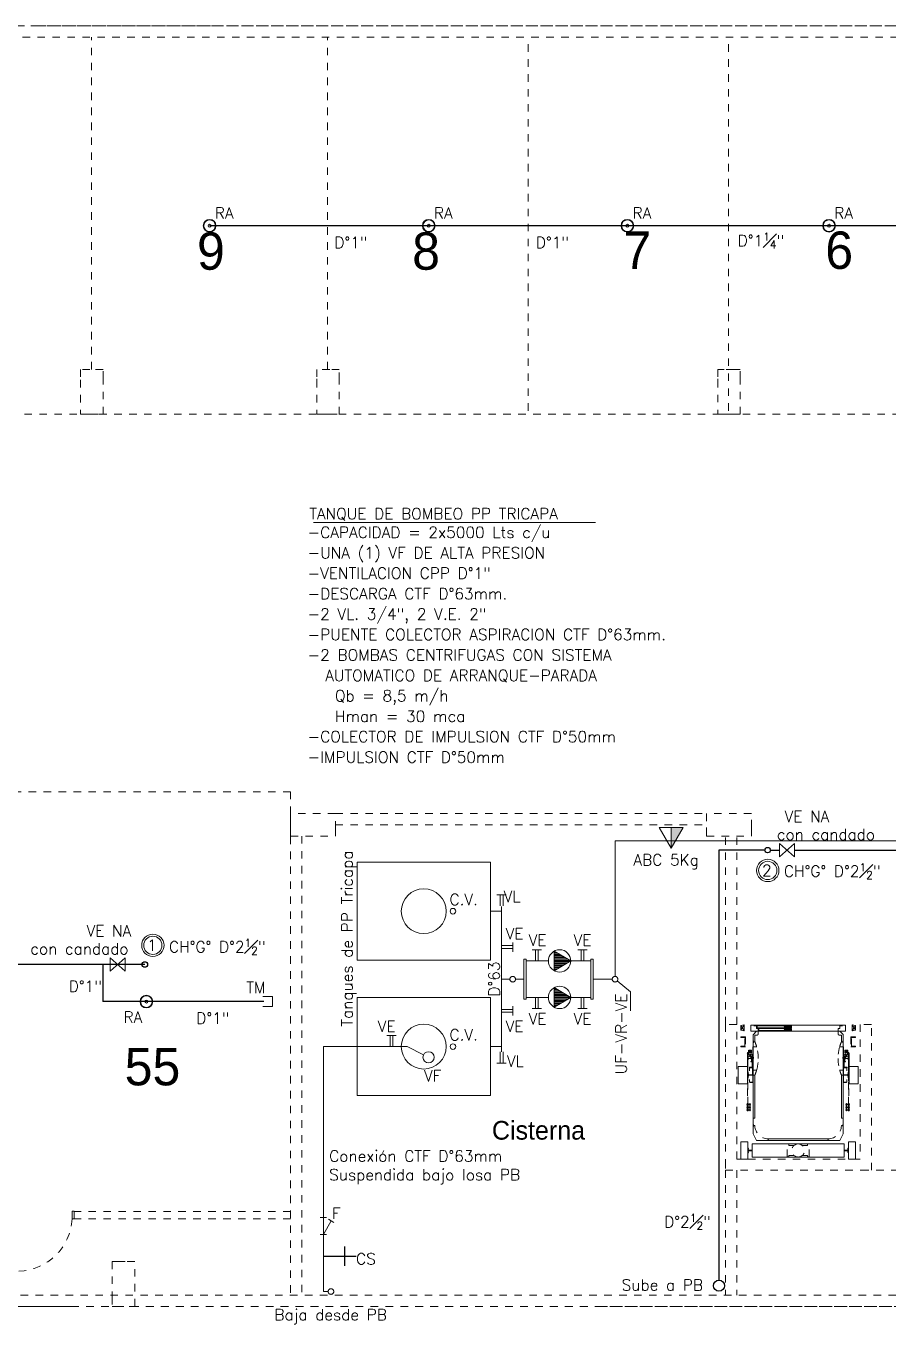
# Model space of a CAD drawing. Header units: millimetres. Extents: x 917 to 1168, y -421 to -23.
# Drawn here: x 1065.27 to 1076.79, y -420.13 to -402.78 of the extents above; entities that cross this region are included whole.
import ezdxf
from ezdxf.enums import TextEntityAlignment as Align

# ---------------------------------------------------------------- set-up
doc = ezdxf.new("R2010")
doc.units = ezdxf.units.MM
doc.header["$LTSCALE"] = 0.1
for name, pattern in [('ACAD_ISO02W100', [15, 12, -3]), ('CENTER', [2.25, 1, -0.1, 0.05, -0.1, 1]), ('CONTINUA', [0]), ('DASHED', [0.7, 0.5, -0.2]), ('HIDDEN', [0.375, 0.25, -0.125]), ('HIDDEN2', [0.1875, 0.125, -0.0625])]:
    doc.linetypes.add(name, pattern=pattern)
doc.layers.get('0').update_dxf_attribs({"lineweight": 5})
for name, color, linetype, lineweight in [('00-Agua Fria', 5, 'ACAD_ISO02W100', 20), ('00-Texto AF', 7, 'Continuous', 18), ('00_Incendio Rociador', 1, 'Continuous', 18), ('00_Incendio_Bocas Incendio', 1, 'Continuous', 30), ('00_Incendio_Cañeria', 1, 'Continuous', 30), ('00_Incendio_Matafuego', 1, 'Continuous', 20), ('00_Incendio_Montantes', 1, 'Continuous', 30), ('00_Incendio_Numeracion Montantes', 1, 'Continuous', 30), ('00_Incendio_Textos', 7, 'Continuous', 13), ('Agua Fria Directa - Texto', 7, 'Continuous', 18), ('Incendio', 10, 'ACAD_ISO02W100', 35), ('Incendio - Texto', 11, 'Continuous', 18), ('Lavarropa', 7, 'HIDDEN', 5), ('Texto Diámetros', 7, 'Continuous', 25), ('Ventilaciones - Agua', 70, 'Continuous', 30)]:
    doc.layers.add(name, color=color, linetype=linetype, lineweight=lineweight)
doc.layers.add('Textos', color=7, linetype='Continuous')
doc.styles.add('Instal Sanit', font='techb___.ttf', dxfattribs={"height": 0.15})
doc.styles.add('Pill Gothic 300mg Lt', font='', dxfattribs={"height": 0.186028})
doc.styles.add('Romans', font='romans.shx')
doc.styles.get("Standard").update_dxf_attribs({"font": 'arial.ttf'})
doc.styles.get('Pill Gothic 300mg Lt').set_extended_font_data('Pill Gothic 300mg Lt')

# ---------------------------------------------------------------- blocks, each defined once
blk = doc.blocks.new('g')
blk.add_lwpolyline([(0.6, 0.2), (0.1, 0.2, -0.198945), (0, 0.3, -0.198878), (-0.1, 0.4), (-0.1, 1.2, 0.414208), (-0.3, 1.5, 0.414219), (-0.5, 1.2, -0.000005), (-0.5, -1.3, 0.000002), (-0.5, -1.3, 0.999999), (-0.1, -1.3), (-0.1, -0.4, -0.198907), (0, -0.3, -0.198919), (0.1, -0.2), (0.6, -0.2)], format="xyb")
blk = doc.blocks.new('SS final')
at = {"color": 8, "lineweight": 18}
for p, q in [((1078.04, -429.28), (970.665, -429.28)), ((1051.827, -429.28), (1048.97, -429.28)), ((1051.827, -429.28), (1054.178, -429.28)), ((1067.502, -429.28), (1054.178, -429.28)), ((970.815, -429.43), (1077.89, -429.43)), ((1052.537, -433.871), (1052.537, -429.43)), ((1055.692, -433.871), (1055.692, -429.43)), ((1058.372, -434.425), (1058.372, -429.43)), ((1061.052, -434.425), (1061.052, -429.43)), ((1052.391, -433.872), (1052.391, -434.013)), ((1052.516, -433.872), (1052.391, -433.872)), ((1052.691, -433.872), (1052.516, -433.872)), ((1052.691, -433.997), (1052.691, -433.872)), ((1055.722, -433.872), (1055.547, -433.872)), ((1055.547, -433.872), (1055.547, -433.997)), ((1055.847, -433.872), (1055.722, -433.872)), ((1055.847, -434.013), (1055.847, -433.872)), ((1060.98, -433.872), (1060.908, -433.872)), ((1060.908, -433.872), (1060.908, -433.997)), ((1060.995, -433.872), (1060.98, -433.872)), ((1061.12, -433.872), (1060.995, -433.872)), ((1061.135, -433.872), (1061.12, -433.872)), ((1061.208, -433.872), (1061.135, -433.872)), ((1061.208, -433.997), (1061.208, -433.872)), ((1052.391, -434.013), (1052.391, -434.472)), ((1052.691, -433.998), (1052.691, -433.997)), ((1052.691, -434.01), (1052.691, -433.998)), ((1052.691, -434.011), (1052.691, -434.01)), ((1052.691, -434.013), (1052.691, -434.011)), ((1052.691, -434.472), (1052.691, -434.013)), ((1055.547, -433.997), (1055.547, -433.998)), ((1055.547, -433.998), (1055.547, -434.01)), ((1055.547, -434.01), (1055.547, -434.011)), ((1055.547, -434.011), (1055.547, -434.013)), ((1055.547, -434.013), (1055.547, -434.472)), ((1055.847, -434.472), (1055.847, -434.013)), ((1060.908, -433.997), (1060.908, -434.012)), ((1060.908, -434.012), (1060.908, -434.472)), ((1061.208, -434.012), (1061.208, -433.997)), ((1061.208, -434.472), (1061.208, -434.012)), ((1009.841, -434.472), (1077.89, -434.472)), ((1052.391, -434.472), (1052.516, -434.472)), ((1052.516, -434.472), (1052.517, -434.472)), ((1052.517, -434.472), (1052.53, -434.472)), ((1052.53, -434.472), (1052.531, -434.472)), ((1052.531, -434.472), (1052.532, -434.472)), ((1052.532, -434.472), (1052.691, -434.472)), ((1055.547, -434.472), (1055.706, -434.472)), ((1055.706, -434.472), (1055.707, -434.472)), ((1055.707, -434.472), (1055.708, -434.472)), ((1055.708, -434.472), (1055.721, -434.472)), ((1055.721, -434.472), (1055.722, -434.472)), ((1055.722, -434.472), (1055.847, -434.472)), ((1060.908, -434.472), (1060.98, -434.472)), ((1060.98, -434.472), (1060.995, -434.472)), ((1060.995, -434.472), (1061.12, -434.472)), ((1061.12, -434.472), (1061.135, -434.472)), ((1061.135, -434.472), (1061.208, -434.472)), ((1055.197, -439.518), (1020.555, -439.518)), ((1055.197, -439.518), (1055.197, -446.25)), ((1055.197, -439.811), (1055.197, -440.011)), ((1055.797, -439.811), (1055.197, -439.811)), ((1055.797, -440.011), (1055.797, -439.811)), ((1055.797, -439.811), (1060.758, -439.811)), ((1055.797, -439.961), (1060.758, -439.961)), ((1061.358, -439.811), (1060.758, -439.811)), ((1060.758, -439.811), (1060.758, -439.995)), ((1061.358, -439.995), (1061.358, -439.811)), ((1055.197, -440.011), (1055.197, -440.111)), ((1055.197, -440.111), (1055.797, -440.111)), ((1055.347, -440.111), (1055.347, -446.25)), ((1055.797, -440.111), (1055.797, -440.011)), ((1060.758, -439.995), (1060.758, -439.997)), ((1060.758, -439.997), (1060.758, -439.998)), ((1060.758, -439.998), (1060.758, -440.01)), ((1060.758, -440.01), (1060.758, -440.011)), ((1060.758, -440.011), (1060.758, -440.111)), ((1060.758, -440.111), (1061.358, -440.111)), ((1061.011, -442.63), (1061.011, -440.111)), ((1061.161, -442.63), (1061.161, -440.111)), ((1061.358, -439.997), (1061.358, -439.995)), ((1061.358, -439.998), (1061.358, -439.997)), ((1061.358, -440.01), (1061.358, -439.998)), ((1061.358, -440.011), (1061.358, -440.01)), ((1061.358, -440.111), (1061.358, -440.011)), ((1061.011, -442.63), (1061.011, -444.438)), ((1061.161, -442.63), (1061.011, -442.63)), ((1061.161, -444.43), (1061.161, -442.63)), ((1061.391, -442.648), (1061.424, -442.648)), ((1061.427, -442.682), (1061.427, -442.651)), ((1061.428, -442.684), (1061.446, -442.684)), ((1061.449, -442.755), (1061.449, -442.686)), ((1062.515, -442.755), (1062.515, -442.686)), ((1062.536, -442.684), (1062.518, -442.684)), ((1062.538, -442.682), (1062.538, -442.651)), ((1062.573, -442.648), (1062.54, -442.648)), ((1062.961, -442.63), (1062.811, -442.63)), ((1062.811, -442.63), (1062.811, -444.43)), ((1062.961, -444.58), (1062.961, -442.63)), ((1061.218, -442.795), (1061.28, -442.795)), ((1061.218, -442.804), (1061.218, -442.795)), ((1061.271, -442.804), (1061.218, -442.804)), ((1061.271, -442.919), (1061.271, -442.804)), ((1061.28, -442.795), (1061.28, -442.928)), ((1062.747, -442.795), (1062.684, -442.795)), ((1062.684, -442.795), (1062.684, -442.928)), ((1062.693, -442.919), (1062.693, -442.804)), ((1062.693, -442.804), (1062.747, -442.804)), ((1062.747, -442.804), (1062.747, -442.795)), ((1061.218, -442.928), (1061.218, -442.919)), ((1061.218, -442.919), (1061.271, -442.919)), ((1061.28, -442.928), (1061.218, -442.928)), ((1062.684, -442.928), (1062.747, -442.928)), ((1062.747, -442.919), (1062.693, -442.919)), ((1062.747, -442.928), (1062.747, -442.919)), ((1061.308, -443.343), (1061.308, -443.269)), ((1061.308, -443.269), (1061.313, -443.269)), ((1061.308, -443.343), (1061.313, -443.343)), ((1061.315, -443.272), (1061.318, -443.3)), ((1061.318, -443.312), (1061.315, -443.34)), ((1061.335, -443.303), (1061.321, -443.303)), ((1061.335, -443.309), (1061.321, -443.309)), ((1061.335, -443.303), (1061.338, -443.302)), ((1061.335, -443.303), (1061.338, -443.302)), ((1061.335, -443.309), (1061.338, -443.31)), ((1061.335, -443.309), (1061.338, -443.31)), ((1061.368, -443.302), (1061.338, -443.302)), ((1061.368, -443.31), (1061.338, -443.31)), ((1061.369, -443.303), (1061.368, -443.302)), ((1061.369, -443.309), (1061.368, -443.31)), ((1061.369, -443.303), (1061.369, -443.309)), ((1062.595, -443.303), (1062.596, -443.302)), ((1062.595, -443.303), (1062.595, -443.309)), ((1062.595, -443.309), (1062.596, -443.31)), ((1062.596, -443.302), (1062.626, -443.302)), ((1062.596, -443.31), (1062.626, -443.31)), ((1062.629, -443.303), (1062.626, -443.302)), ((1062.629, -443.303), (1062.626, -443.302)), ((1062.629, -443.309), (1062.626, -443.31)), ((1062.629, -443.309), (1062.626, -443.31)), ((1062.629, -443.303), (1062.643, -443.303)), ((1062.629, -443.309), (1062.643, -443.309)), ((1062.649, -443.272), (1062.646, -443.3)), ((1062.646, -443.312), (1062.649, -443.34)), ((1062.656, -443.269), (1062.652, -443.269)), ((1062.656, -443.343), (1062.652, -443.343)), ((1062.656, -443.343), (1062.656, -443.269)), ((1061.311, -444.284), (1061.311, -444.346)), ((1061.314, -444.284), (1061.311, -444.284)), ((1061.319, -444.309), (1061.316, -444.286)), ((1062.645, -444.309), (1062.648, -444.286)), ((1062.651, -444.284), (1062.653, -444.284)), ((1062.653, -444.284), (1062.653, -444.346)), ((1061.011, -444.438), (1061.011, -444.439)), ((1061.011, -444.439), (1061.011, -444.44)), ((1061.011, -444.44), (1061.011, -444.455)), ((1061.011, -444.455), (1061.011, -444.58)), ((1062.811, -444.43), (1061.161, -444.43)), ((1061.314, -444.346), (1061.311, -444.346)), ((1061.319, -444.321), (1061.316, -444.343)), ((1061.335, -444.312), (1061.322, -444.312)), ((1061.335, -444.318), (1061.322, -444.318)), ((1061.335, -444.312), (1061.338, -444.311)), ((1061.335, -444.318), (1061.338, -444.319)), ((1061.368, -444.311), (1061.338, -444.311)), ((1061.368, -444.319), (1061.338, -444.319)), ((1061.369, -444.312), (1061.368, -444.311)), ((1061.369, -444.318), (1061.368, -444.319)), ((1061.369, -444.312), (1061.369, -444.318)), ((1062.595, -444.312), (1062.596, -444.311)), ((1062.595, -444.312), (1062.595, -444.318)), ((1062.595, -444.318), (1062.596, -444.319)), ((1062.596, -444.311), (1062.626, -444.311)), ((1062.596, -444.319), (1062.626, -444.319)), ((1062.629, -444.312), (1062.626, -444.311)), ((1062.629, -444.318), (1062.626, -444.319)), ((1062.629, -444.312), (1062.642, -444.312)), ((1062.629, -444.318), (1062.642, -444.318)), ((1062.645, -444.321), (1062.648, -444.343)), ((1062.651, -444.346), (1062.653, -444.346)), ((1061.011, -444.58), (1062.961, -444.58)), ((1061.011, -444.58), (1061.011, -446.25)), ((1061.161, -444.58), (1061.161, -446.25)), ((1062.825, -444.58), (1069.128, -444.58)), ((1052.278, -445.228), (1052.278, -445.128)), ((1052.278, -445.128), (1052.303, -445.128)), ((1052.303, -445.128), (1052.303, -445.228)), ((1055.197, -445.129), (1052.303, -445.129)), ((1052.303, -445.129), (1052.303, -445.229)), ((1052.303, -445.228), (1052.278, -445.228)), ((1055.197, -445.229), (1052.303, -445.229)), ((1052.884, -445.8), (1052.814, -445.8)), ((1052.814, -445.8), (1052.814, -446.259)), ((1052.989, -445.8), (1052.884, -445.8)), ((1053.114, -445.8), (1052.989, -445.8)), ((1053.114, -446.4), (1053.114, -445.8)), ((1077.89, -446.25), (970.815, -446.25)), ((1052.814, -446.259), (1052.814, -446.261)), ((1052.814, -446.261), (1052.814, -446.262)), ((1052.814, -446.262), (1052.814, -446.274)), ((1052.814, -446.274), (1052.814, -446.275)), ((1052.814, -446.275), (1052.814, -446.4)), ((970.665, -446.4), (1078.04, -446.4)), ((1052.269, -446.4), (1045.645, -446.4)), ((1052.269, -446.4), (1059.37, -446.4)), ((1052.814, -446.4), (1052.841, -446.4)), ((1052.841, -446.4), (1053.114, -446.4)), ((1067.835, -446.4), (1059.37, -446.4))]:
    blk.add_line(p, q, dxfattribs=at)
at = {"color": 8, "linetype": 'HIDDEN', "lineweight": 18}
for p, q in [((1061.218, -442.706), (1061.262, -442.635)), ((1061.218, -442.644), (1061.262, -442.715)), ((1062.747, -442.706), (1062.702, -442.635)), ((1062.747, -442.644), (1062.702, -442.715))]:
    blk.add_line(p, q, dxfattribs=at)
at = {"color": 8, "linetype": 'Continuous', "lineweight": 18}
for p, q in [((1062.027, -442.639), (1061.351, -442.639)), ((1061.351, -442.639), (1061.351, -442.719)), ((1061.351, -442.719), (1062.027, -442.719)), ((1061.382, -442.767), (1061.427, -442.719)), ((1061.427, -442.719), (1062.027, -442.719)), ((1061.435, -442.648), (1061.893, -442.648)), ((1061.435, -442.675), (1061.435, -442.648)), ((1061.893, -442.675), (1061.435, -442.675)), ((1061.456, -442.71), (1061.456, -442.684)), ((1061.456, -442.684), (1061.685, -442.684)), ((1061.685, -442.71), (1061.456, -442.71)), ((1061.893, -442.684), (1061.685, -442.684)), ((1061.685, -442.71), (1061.893, -442.71)), ((1061.795, -442.662), (1061.804, -442.655)), ((1061.882, -442.662), (1061.795, -442.662)), ((1061.795, -442.662), (1061.804, -442.668)), ((1061.795, -442.698), (1061.804, -442.692)), ((1061.882, -442.698), (1061.795, -442.698)), ((1061.795, -442.698), (1061.804, -442.705)), ((1061.893, -442.648), (1061.893, -442.675)), ((1061.893, -442.71), (1061.893, -442.684)), ((1061.938, -442.639), (1062.613, -442.639)), ((1062.538, -442.719), (1061.938, -442.719)), ((1062.613, -442.719), (1061.938, -442.719)), ((1062.582, -442.766), (1062.538, -442.719)), ((1062.613, -442.639), (1062.613, -442.719)), ((1061.382, -444.093), (1061.382, -442.767)), ((1061.431, -442.773), (1061.407, -442.773)), ((1062.533, -442.773), (1062.557, -442.773)), ((1062.582, -444.093), (1062.582, -442.766)), ((1061.303, -443.014), (1061.303, -443.386)), ((1061.308, -443.014), (1061.308, -443.386)), ((1061.314, -443.003), (1061.36, -443.003)), ((1061.314, -443.009), (1061.36, -443.009)), ((1061.315, -443.056), (1061.315, -443.095)), ((1061.317, -443.087), (1061.317, -443.095)), ((1061.318, -443.053), (1061.334, -443.053)), ((1061.318, -443.084), (1061.357, -443.084)), ((1061.318, -443.086), (1061.357, -443.086)), ((1061.32, -442.975), (1061.32, -443.001)), ((1061.32, -442.988), (1061.321, -442.988)), ((1061.321, -442.975), (1061.321, -443.001)), ((1061.321, -443), (1061.323, -443.002)), ((1061.323, -442.973), (1061.357, -442.973)), ((1061.323, -442.974), (1061.357, -442.974)), ((1061.323, -443.002), (1061.357, -443.002)), ((1061.323, -443.002), (1061.357, -443.002)), ((1061.324, -443.009), (1061.324, -443.038)), ((1061.324, -443.038), (1061.334, -443.038)), ((1061.33, -442.984), (1061.333, -442.984)), ((1061.33, -442.984), (1061.33, -442.992)), ((1061.33, -442.992), (1061.333, -442.992)), ((1061.333, -442.982), (1061.333, -442.984)), ((1061.333, -442.982), (1061.346, -442.982)), ((1061.333, -442.992), (1061.333, -442.994)), ((1061.333, -442.994), (1061.346, -442.994)), ((1061.334, -443.031), (1061.334, -443.065)), ((1061.345, -443.031), (1061.334, -443.031)), ((1061.334, -443.065), (1061.345, -443.065)), ((1061.345, -443.065), (1061.345, -443.031)), ((1061.345, -443.038), (1061.355, -443.038)), ((1061.345, -443.053), (1061.357, -443.053)), ((1061.346, -442.982), (1061.346, -442.984)), ((1061.346, -442.984), (1061.35, -442.984)), ((1061.346, -442.992), (1061.346, -442.994)), ((1061.346, -442.992), (1061.35, -442.992)), ((1061.349, -443.086), (1061.349, -443.088)), ((1061.349, -443.088), (1061.356, -443.088)), ((1061.35, -442.984), (1061.35, -442.992)), ((1061.355, -443.009), (1061.355, -443.038)), ((1061.356, -443.086), (1061.356, -443.089)), ((1061.359, -443), (1061.357, -443.002)), ((1061.358, -443.087), (1061.358, -443.126)), ((1061.359, -442.975), (1061.359, -443.001)), ((1061.359, -442.988), (1061.36, -442.988)), ((1061.36, -442.975), (1061.36, -443.001)), ((1061.36, -443.003), (1061.36, -443.009)), ((1061.36, -443.055), (1061.36, -443.126)), ((1061.36, -443.055), (1061.368, -443.055)), ((1061.368, -443.197), (1061.368, -443.032)), ((1061.368, -443.032), (1061.374, -443.032)), ((1061.374, -443.032), (1061.374, -443.198)), ((1061.374, -443.069), (1061.376, -443.069)), ((1061.374, -443.087), (1061.376, -443.087)), ((1061.376, -443.087), (1061.376, -443.069)), ((1061.377, -443.068), (1061.385, -443.068)), ((1061.377, -443.073), (1061.384, -443.073)), ((1061.377, -443.083), (1061.385, -443.083)), ((1061.377, -443.088), (1061.384, -443.088)), ((1061.385, -443.085), (1061.385, -443.07)), ((1062.579, -443.085), (1062.579, -443.07)), ((1062.588, -443.068), (1062.58, -443.068)), ((1062.587, -443.073), (1062.58, -443.073)), ((1062.588, -443.083), (1062.58, -443.083)), ((1062.587, -443.088), (1062.58, -443.088)), ((1062.59, -443.069), (1062.588, -443.069)), ((1062.588, -443.087), (1062.588, -443.069)), ((1062.59, -443.087), (1062.588, -443.087)), ((1062.596, -443.032), (1062.59, -443.032)), ((1062.59, -443.032), (1062.59, -443.198)), ((1062.596, -443.197), (1062.596, -443.032)), ((1062.605, -443.055), (1062.596, -443.055)), ((1062.605, -442.975), (1062.605, -443.001)), ((1062.606, -442.988), (1062.605, -442.988)), ((1062.65, -443.003), (1062.605, -443.003)), ((1062.605, -443.003), (1062.605, -443.009)), ((1062.65, -443.009), (1062.605, -443.009)), ((1062.605, -443.055), (1062.605, -443.126)), ((1062.606, -442.975), (1062.606, -443.001)), ((1062.606, -443), (1062.607, -443.002)), ((1062.606, -443.087), (1062.606, -443.126)), ((1062.642, -442.973), (1062.607, -442.973)), ((1062.642, -442.974), (1062.607, -442.974)), ((1062.642, -443.002), (1062.607, -443.002)), ((1062.642, -443.002), (1062.607, -443.002)), ((1062.619, -443.053), (1062.607, -443.053)), ((1062.646, -443.084), (1062.607, -443.084)), ((1062.646, -443.086), (1062.607, -443.086)), ((1062.608, -443.086), (1062.608, -443.089)), ((1062.615, -443.088), (1062.608, -443.088)), ((1062.609, -443.009), (1062.609, -443.038)), ((1062.619, -443.038), (1062.609, -443.038)), ((1062.614, -442.984), (1062.614, -442.992)), ((1062.618, -442.984), (1062.614, -442.984)), ((1062.618, -442.992), (1062.614, -442.992)), ((1062.615, -443.086), (1062.615, -443.088)), ((1062.618, -442.982), (1062.618, -442.984)), ((1062.631, -442.982), (1062.618, -442.982)), ((1062.618, -442.992), (1062.618, -442.994)), ((1062.631, -442.994), (1062.618, -442.994)), ((1062.619, -443.065), (1062.619, -443.031)), ((1062.619, -443.031), (1062.63, -443.031)), ((1062.63, -443.065), (1062.619, -443.065)), ((1062.63, -443.031), (1062.63, -443.065)), ((1062.64, -443.038), (1062.63, -443.038)), ((1062.646, -443.053), (1062.63, -443.053)), ((1062.631, -442.982), (1062.631, -442.984)), ((1062.635, -442.984), (1062.631, -442.984)), ((1062.631, -442.992), (1062.631, -442.994)), ((1062.635, -442.992), (1062.631, -442.992)), ((1062.635, -442.984), (1062.635, -442.992)), ((1062.64, -443.009), (1062.64, -443.038)), ((1062.643, -443), (1062.642, -443.002)), ((1062.643, -442.975), (1062.643, -443.001)), ((1062.644, -442.988), (1062.643, -442.988)), ((1062.644, -442.975), (1062.644, -443.001)), ((1062.648, -443.087), (1062.648, -443.095)), ((1062.649, -443.056), (1062.649, -443.095)), ((1062.656, -443.014), (1062.656, -443.386)), ((1062.662, -443.014), (1062.662, -443.386)), ((1061.182, -443.422), (1061.182, -443.19)), ((1061.182, -443.19), (1061.303, -443.19)), ((1061.303, -443.19), (1061.303, -443.422)), ((1061.315, -443.095), (1061.317, -443.095)), ((1061.33, -443.203), (1061.363, -443.203)), ((1061.33, -443.208), (1061.33, -443.203)), ((1061.363, -443.208), (1061.33, -443.208)), ((1061.35, -443.127), (1061.357, -443.127)), ((1061.35, -443.127), (1061.35, -443.129)), ((1061.35, -443.129), (1061.357, -443.129)), ((1061.356, -443.089), (1061.358, -443.089)), ((1061.36, -443.101), (1061.368, -443.101)), ((1062.605, -443.101), (1062.596, -443.101)), ((1062.601, -443.208), (1062.635, -443.208)), ((1062.635, -443.203), (1062.602, -443.203)), ((1062.608, -443.089), (1062.606, -443.089)), ((1062.614, -443.127), (1062.607, -443.127)), ((1062.614, -443.129), (1062.607, -443.129)), ((1062.614, -443.127), (1062.614, -443.129)), ((1062.635, -443.208), (1062.635, -443.203)), ((1062.649, -443.095), (1062.648, -443.095)), ((1062.782, -443.19), (1062.662, -443.19)), ((1062.662, -443.19), (1062.662, -443.422)), ((1062.782, -443.422), (1062.782, -443.19)), ((1061.303, -443.422), (1061.182, -443.422)), ((1061.303, -443.386), (1061.308, -443.386)), ((1061.382, -443.306), (1061.404, -443.306)), ((1061.404, -443.306), (1061.404, -443.884)), ((1062.582, -443.306), (1062.56, -443.306)), ((1062.56, -443.306), (1062.56, -443.884)), ((1062.662, -443.386), (1062.656, -443.386)), ((1062.662, -443.422), (1062.782, -443.422)), ((1061.404, -443.884), (1061.382, -443.884)), ((1062.56, -443.884), (1062.582, -443.884)), ((1061.427, -444.182), (1061.382, -444.093)), ((1062.538, -444.182), (1062.582, -444.093)), ((1061.218, -444.43), (1061.218, -444.199)), ((1061.218, -444.199), (1061.311, -444.199)), ((1061.311, -444.199), (1061.311, -444.43)), ((1061.369, -444.403), (1061.369, -444.227)), ((1061.369, -444.227), (1062.027, -444.227)), ((1062.027, -444.182), (1061.427, -444.182)), ((1061.582, -444.182), (1061.582, -444.159)), ((1061.582, -444.159), (1062.027, -444.159)), ((1062.382, -444.159), (1061.938, -444.159)), ((1061.938, -444.182), (1062.538, -444.182)), ((1062.595, -444.227), (1061.938, -444.227)), ((1062.382, -444.182), (1062.382, -444.159)), ((1062.595, -444.403), (1062.595, -444.227)), ((1062.747, -444.199), (1062.653, -444.199)), ((1062.653, -444.199), (1062.653, -444.43)), ((1062.747, -444.43), (1062.747, -444.199)), ((1061.311, -444.43), (1061.218, -444.43)), ((1062.027, -444.403), (1061.369, -444.403)), ((1061.938, -444.403), (1062.595, -444.403)), ((1062.653, -444.43), (1062.747, -444.43))]:
    blk.add_line(p, q, dxfattribs=at)
at = {"color": 8, "linetype": 'CENTER', "lineweight": 18}
for p, q in [((1061.323, -442.988), (1061.357, -442.988)), ((1061.347, -443.078), (1061.389, -443.078)), ((1062.617, -443.078), (1062.576, -443.078)), ((1062.642, -442.988), (1062.607, -442.988))]:
    blk.add_line(p, q, dxfattribs=at)
at = {"color": 8, "linetype": 'DASHED', "lineweight": 18}
for p, q in [((1061.349, -443.068), (1061.356, -443.068)), ((1061.349, -443.068), (1061.349, -443.084)), ((1061.349, -443.073), (1061.356, -443.073)), ((1061.349, -443.083), (1061.356, -443.083)), ((1061.356, -443.067), (1061.356, -443.084)), ((1061.356, -443.067), (1061.36, -443.067)), ((1061.358, -443.087), (1061.358, -443.087)), ((1062.608, -443.067), (1062.605, -443.067)), ((1062.606, -443.087), (1062.606, -443.087)), ((1062.608, -443.067), (1062.608, -443.084)), ((1062.615, -443.068), (1062.608, -443.068)), ((1062.615, -443.073), (1062.608, -443.073)), ((1062.615, -443.083), (1062.608, -443.083)), ((1062.615, -443.068), (1062.615, -443.084))]:
    blk.add_line(p, q, dxfattribs=at)
at = {"color": 8, "linetype": 'HIDDEN2', "lineweight": 18, "ltscale": 0.5}
for p, q in [((1061.837, -444.402), (1061.837, -444.227)), ((1061.837, -444.227), (1061.856, -444.227)), ((1061.856, -444.227), (1061.856, -444.247)), ((1061.856, -444.247), (1061.929, -444.247)), ((1062.108, -444.247), (1062.036, -444.247)), ((1062.128, -444.227), (1062.108, -444.227)), ((1062.108, -444.227), (1062.108, -444.247)), ((1062.128, -444.402), (1062.128, -444.227)), ((1061.856, -444.402), (1061.837, -444.402)), ((1061.929, -444.383), (1061.856, -444.383)), ((1061.856, -444.383), (1061.856, -444.402)), ((1062.036, -444.383), (1062.108, -444.383)), ((1062.108, -444.383), (1062.108, -444.402)), ((1062.108, -444.402), (1062.128, -444.402))]:
    blk.add_line(p, q, dxfattribs=at)
at = {"color": 8, "lineweight": 18}
for points in [[(1061.262, -442.635), (1061.262, -442.715), (1061.218, -442.706), (1061.218, -442.644)], [(1062.702, -442.635), (1062.702, -442.715), (1062.747, -442.706), (1062.747, -442.644)], [(1061.339, -443.688), (1061.335, -443.688), (1061.335, -443.786), (1061.339, -443.786)], [(1062.625, -443.688), (1062.629, -443.688), (1062.629, -443.786), (1062.625, -443.786)]]:
    blk.add_lwpolyline(points, close=True, dxfattribs=at)
for points in [[(1061.378, -442.928), (1061.424, -442.928, 0.498137), (1061.426, -442.925, 0.014075), (1061.416, -442.894, 0.014078), (1061.405, -442.863, 0.303961), (1061.402, -442.862), (1061.385, -442.862, 0.414205), (1061.382, -442.864), (1061.382, -442.872)], [(1061.407, -442.773, 0.382405), (1061.404, -442.775), (1061.404, -442.859, -0.382405), (1061.402, -442.862), (1061.385, -442.862, -0.414213), (1061.382, -442.859), (1061.382, -442.851)], [(1061.385, -442.862, 0.414213), (1061.382, -442.864), (1061.382, -442.872)], [(1062.587, -442.928), (1062.541, -442.928, -0.498137), (1062.538, -442.925, -0.014075), (1062.548, -442.894, -0.014078), (1062.56, -442.863, -0.303961), (1062.562, -442.862), (1062.579, -442.862, -0.414205), (1062.582, -442.864), (1062.582, -442.872)], [(1062.557, -442.773, -0.382405), (1062.56, -442.775), (1062.56, -442.859, 0.382405), (1062.563, -442.862), (1062.58, -442.862, 0.414213), (1062.582, -442.859), (1062.582, -442.851)], [(1062.58, -442.862, -0.414213), (1062.582, -442.864), (1062.582, -442.872)], [(1061.4, -442.928), (1061.38, -442.928, 0.415832), (1061.378, -442.931), (1061.378, -443.237, 0.414217), (1061.38, -443.239), (1061.4, -443.239)], [(1061.402, -443.239), (1061.425, -443.239, 0.337311), (1061.428, -443.237, 0.067471), (1061.449, -443.084, 0.067485), (1061.428, -442.93, 0.337302), (1061.425, -442.928), (1061.402, -442.928)], [(1062.563, -443.239), (1062.539, -443.239, -0.337311), (1062.537, -443.237, -0.067471), (1062.516, -443.084, -0.067485), (1062.537, -442.93, -0.337302), (1062.539, -442.928), (1062.563, -442.928)], [(1062.564, -442.928), (1062.584, -442.928, -0.415832), (1062.587, -442.931), (1062.587, -443.237, -0.414217), (1062.584, -443.239), (1062.564, -443.239)], [(1061.333, -443.364), (1061.331, -443.364), (1061.331, -443.398, 0.414213), (1061.336, -443.404), (1061.371, -443.404, 0.414214), (1061.377, -443.398), (1061.377, -443.214, 0.414214), (1061.371, -443.208), (1061.336, -443.208, 0.414214), (1061.331, -443.214), (1061.331, -443.248), (1061.333, -443.248), (1061.333, -443.214, -0.41421), (1061.336, -443.211), (1061.371, -443.211, -0.414217), (1061.374, -443.214), (1061.374, -443.398, -0.414213), (1061.371, -443.401), (1061.336, -443.401, -0.414218), (1061.333, -443.398), (1061.333, -443.364)], [(1061.378, -443.239), (1061.424, -443.239, -0.498137), (1061.426, -443.243, -0.014075), (1061.416, -443.274, -0.014078), (1061.405, -443.304, -0.303961), (1061.402, -443.306), (1061.385, -443.306, -0.414205), (1061.382, -443.303), (1061.382, -443.295)], [(1062.587, -443.239), (1062.541, -443.239, 0.498137), (1062.538, -443.243, 0.014075), (1062.548, -443.274, 0.014078), (1062.56, -443.304, 0.303961), (1062.562, -443.306), (1062.579, -443.306, 0.414205), (1062.582, -443.303), (1062.582, -443.295)], [(1062.631, -443.364), (1062.634, -443.364), (1062.634, -443.398, -0.414213), (1062.628, -443.404), (1062.593, -443.404, -0.414214), (1062.587, -443.398), (1062.587, -443.214, -0.414214), (1062.593, -443.208), (1062.628, -443.208, -0.414214), (1062.634, -443.214), (1062.634, -443.248), (1062.631, -443.248), (1062.631, -443.214, 0.41421), (1062.628, -443.211), (1062.593, -443.211, 0.414217), (1062.59, -443.214), (1062.59, -443.398, 0.414213), (1062.593, -443.401), (1062.628, -443.401, 0.414218), (1062.631, -443.398), (1062.631, -443.364)], [(1061.385, -443.306, 0.414205), (1061.382, -443.309), (1061.382, -443.317)], [(1062.579, -443.306, -0.414205), (1062.582, -443.309), (1062.582, -443.317)], [(1061.385, -443.981), (1061.385, -443.981, -0.414213), (1061.382, -443.979), (1061.382, -443.971)], [(1061.572, -444.182), (1061.58, -444.182, 0.414214), (1061.582, -444.179), (1061.582, -444.162, 0.417709), (1061.58, -444.159, -0.405583), (1061.404, -443.984, 0.40989), (1061.402, -443.981), (1061.385, -443.981, 0.414213), (1061.382, -443.984), (1061.382, -443.992)], [(1062.393, -444.182), (1062.385, -444.182, -0.414214), (1062.382, -444.179), (1062.382, -444.162, -0.417709), (1062.385, -444.159, 0.405583), (1062.56, -443.984, -0.40989), (1062.563, -443.981), (1062.579, -443.981, -0.414213), (1062.582, -443.984), (1062.582, -443.992)], [(1062.579, -443.981), (1062.579, -443.981, 0.414213), (1062.582, -443.979), (1062.582, -443.971)], [(1061.593, -444.182), (1061.585, -444.182, -0.414214), (1061.582, -444.179)], [(1062.371, -444.182), (1062.379, -444.182, 0.414214), (1062.382, -444.179)]]:
    blk.add_lwpolyline(points, format="xyb", dxfattribs=at)
for points in [[(1061.304, -443.688), (1061.299, -443.688), (1061.299, -443.786), (1061.304, -443.786), (1061.304, -443.199), (1061.308, -443.199), (1061.308, -443.786), (1061.313, -443.786), (1061.313, -443.688), (1061.308, -443.688)], [(1062.661, -443.688), (1062.665, -443.688), (1062.665, -443.786), (1062.661, -443.786), (1062.661, -443.199), (1062.656, -443.199), (1062.656, -443.786), (1062.652, -443.786), (1062.652, -443.688), (1062.656, -443.688)], [(1061.299, -443.702), (1061.295, -443.702), (1061.295, -443.697), (1061.299, -443.697)], [(1061.299, -443.742), (1061.295, -443.742), (1061.295, -443.737), (1061.299, -443.737)], [(1061.299, -443.773), (1061.295, -443.773), (1061.295, -443.777), (1061.299, -443.777)], [(1061.304, -443.697), (1061.308, -443.697)], [(1061.308, -443.702), (1061.304, -443.702)], [(1061.304, -443.737), (1061.308, -443.737)], [(1061.308, -443.742), (1061.304, -443.742)], [(1061.308, -443.773), (1061.304, -443.773)], [(1061.304, -443.777), (1061.308, -443.777)], [(1061.313, -443.697), (1061.335, -443.697)], [(1061.335, -443.702), (1061.313, -443.702)], [(1061.313, -443.737), (1061.335, -443.737)], [(1061.335, -443.742), (1061.313, -443.742)], [(1061.335, -443.773), (1061.313, -443.773)], [(1061.313, -443.777), (1061.335, -443.777)], [(1061.339, -443.697), (1061.344, -443.697), (1061.344, -443.702)], [(1061.344, -443.702), (1061.339, -443.702)], [(1061.339, -443.737), (1061.344, -443.737), (1061.344, -443.742)], [(1061.344, -443.742), (1061.339, -443.742)], [(1061.339, -443.777), (1061.344, -443.777), (1061.344, -443.773)], [(1061.344, -443.773), (1061.339, -443.773)], [(1062.625, -443.697), (1062.621, -443.697), (1062.621, -443.702)], [(1062.621, -443.702), (1062.625, -443.702)], [(1062.625, -443.737), (1062.621, -443.737), (1062.621, -443.742)], [(1062.621, -443.742), (1062.625, -443.742)], [(1062.625, -443.777), (1062.621, -443.777), (1062.621, -443.773)], [(1062.621, -443.773), (1062.625, -443.773)], [(1062.652, -443.697), (1062.629, -443.697)], [(1062.629, -443.702), (1062.652, -443.702)], [(1062.652, -443.737), (1062.629, -443.737)], [(1062.629, -443.742), (1062.652, -443.742)], [(1062.629, -443.773), (1062.652, -443.773)], [(1062.652, -443.777), (1062.629, -443.777)], [(1062.661, -443.697), (1062.656, -443.697)], [(1062.656, -443.702), (1062.661, -443.702)], [(1062.661, -443.737), (1062.656, -443.737)], [(1062.656, -443.742), (1062.661, -443.742)], [(1062.656, -443.773), (1062.661, -443.773)], [(1062.661, -443.777), (1062.656, -443.777)], [(1062.665, -443.702), (1062.669, -443.702), (1062.669, -443.697), (1062.665, -443.697)], [(1062.665, -443.742), (1062.669, -443.742), (1062.669, -443.737), (1062.665, -443.737)], [(1062.665, -443.773), (1062.669, -443.773), (1062.669, -443.777), (1062.665, -443.777)]]:
    blk.add_lwpolyline(points, dxfattribs=at)
for centre, radius, start, end in [((1061.424, -442.651), 0.00267, 360, 90), ((1061.428, -442.682), 0.00133, 180, 270), ((1061.446, -442.686), 0.00267, 360, 90), ((1062.518, -442.686), 0.00267, 90, 180), ((1062.536, -442.682), 0.00133, 270, 0), ((1062.54, -442.651), 0.00267, 90, 180), ((1061.431, -442.755), 0.0178, 270, 0), ((1061.431, -442.755), 0.0178, 270, 0), ((1062.533, -442.755), 0.0178, 180, 270), ((1062.533, -442.755), 0.0178, 180, 270), ((1061.313, -443.272), 0.00282, 4.9483, 89.9945), ((1061.313, -443.34), 0.00282, 270.0055, 355.0517), ((1061.321, -443.3), 0.00267, 185.4586, 270.0006), ((1061.321, -443.312), 0.00267, 89.9994, 174.5414), ((1062.643, -443.3), 0.00267, 269.9994, 354.5414), ((1062.643, -443.312), 0.00267, 5.4586, 90.0006), ((1062.652, -443.272), 0.00282, 90.0055, 175.0517), ((1062.652, -443.34), 0.00282, 184.9483, 269.9945), ((1061.314, -444.287), 0.00282, 4.9483, 89.9945), ((1062.651, -444.287), 0.00282, 90.0055, 175.0517), ((1061.314, -444.343), 0.00282, 270.0055, 355.0517), ((1061.322, -444.309), 0.00282, 184.9482, 269.9945), ((1061.322, -444.321), 0.00282, 90.0055, 175.0518), ((1062.642, -444.309), 0.00282, 270.0055, 355.0518), ((1062.642, -444.321), 0.00282, 4.9482, 89.9945), ((1062.651, -444.343), 0.00282, 184.9483, 269.9945)]:
    blk.add_arc(centre, radius, start, end, dxfattribs=at)
at = {"color": 8, "linetype": 'Continuous', "lineweight": 18}
for centre, radius, start, end in [((1061.314, -443.014), 0.0113, 90, 180), ((1061.314, -443.014), 0.00564, 90, 180), ((1061.318, -443.056), 0.00267, 90, 180), ((1061.318, -443.087), 0.00267, 90, 180), ((1061.318, -443.087), 0.00133, 90, 180), ((1061.323, -442.975), 0.0024, 90, 180), ((1061.323, -443.001), 0.0024, 180, 270), ((1061.323, -442.975), 0.00133, 90, 180), ((1061.323, -443.001), 0.00133, 180, 270), ((1061.357, -442.975), 0.0024, 360, 90), ((1061.357, -442.975), 0.00133, 360, 90), ((1061.357, -443.001), 0.00133, 270, 360), ((1061.357, -443.001), 0.0024, 270, 360), ((1061.357, -443.056), 0.00267, 360, 90), ((1061.357, -443.087), 0.00267, 360, 90), ((1061.357, -443.087), 0.00133, 360, 90), ((1061.381, -443.07), 0.00444, 154.6142, 214.8398), ((1061.398, -443.079), 0.0219, 164.422, 192.6632), ((1061.381, -443.085), 0.00444, 151.8617, 211.8973), ((1061.381, -443.07), 0.00444, 325.1602, 25.3857), ((1061.363, -443.079), 0.0219, 347.3368, 15.5781), ((1061.381, -443.085), 0.00444, 328.1027, 28.1383), ((1062.584, -443.07), 0.00444, 154.6143, 214.8398), ((1062.601, -443.079), 0.0219, 164.4219, 192.6632), ((1062.584, -443.085), 0.00444, 151.8617, 211.8973), ((1062.584, -443.07), 0.00444, 325.1602, 25.3858), ((1062.566, -443.079), 0.0219, 347.3368, 15.578), ((1062.584, -443.085), 0.00444, 328.1027, 28.1383), ((1062.607, -442.975), 0.0024, 90, 180), ((1062.607, -443.001), 0.0024, 180, 270), ((1062.607, -443.056), 0.00267, 90, 180), ((1062.607, -443.087), 0.00267, 90, 180), ((1062.607, -442.975), 0.00133, 90, 180), ((1062.607, -443.001), 0.00133, 180, 270), ((1062.607, -443.087), 0.00133, 90, 180), ((1062.642, -442.975), 0.0024, 0, 90), ((1062.642, -442.975), 0.00133, 0, 90), ((1062.642, -443.001), 0.0024, 270, 0), ((1062.642, -443.001), 0.00133, 270, 0), ((1062.646, -443.056), 0.00267, 0, 90), ((1062.646, -443.087), 0.00267, 0, 90), ((1062.646, -443.087), 0.00133, 0, 90), ((1062.65, -443.014), 0.0113, 0, 90), ((1062.65, -443.014), 0.00564, 0, 90), ((1061.357, -443.126), 0.00133, 270, 360), ((1061.357, -443.126), 0.00267, 270, 360), ((1061.363, -443.197), 0.00564, 270.0004, 0.0004), ((1061.363, -443.198), 0.0107, 270, 0), ((1062.601, -443.198), 0.0107, 180, 270), ((1062.602, -443.197), 0.00564, 179.9996, 269.9996), ((1062.607, -443.126), 0.00267, 180, 270), ((1062.607, -443.126), 0.00133, 180, 270)]:
    blk.add_arc(centre, radius, start, end, dxfattribs=at)
at = {"color": 8, "linetype": 'HIDDEN2', "lineweight": 18, "ltscale": 0.5}
for start, end in [(90, 270), (270, 90)]:
    blk.add_arc((1061.982, -444.315), 0.0874, start, end, dxfattribs=at)
at = {"color": 8, "linetype": 'HIDDEN', "lineweight": 18}
blk.add_arc((1051.541, -445.191), 0.738, 271.8086, 357.175, dxfattribs=at)
at = {"color": 8, "lineweight": 18}
for p, xscale, yscale, zscale, rotation in [((1061.385, -442.862), -0.008888887569072882, 0.008888887569072882, 0.008888887569072882, 180), ((1062.58, -442.862), 0.008888887569072882, 0.008888887569072882, 0.008888887569072882, 180), ((1061.385, -443.981), -0.00888888756906025, 0.00888888756906025, 0.00888888756906025, 180), ((1062.579, -443.981), 0.00888888756906025, 0.00888888756906025, 0.00888888756906025, 180), ((1061.582, -444.179), -0.00888888756906025, 0.00888888756906025, 0.00888888756906025, 270), ((1062.382, -444.179), 0.008888887569060255, 0.008888887569060255, 0.008888887569060255, 90)]:
    blk.add_blockref('g', p, dxfattribs=dict(at, xscale=xscale, yscale=yscale, zscale=zscale, rotation=rotation))
at = {"color": 8, "style": 'Pill Gothic 300mg Lt'}
for s, p in [('9', (1053.947, -432.539)), ('8', (1056.823, -432.539)), ('7', (1059.647, -432.528)), ('6', (1062.345, -432.528)), ('55', (1052.98, -443.444))]:
    blk.add_text(s, height=0.5, dxfattribs=at).set_placement(p)
at = {"color": 8, "lineweight": 18, "style": 'Pill Gothic 300mg Lt'}
blk.add_text('Cisterna', height=0.25, dxfattribs=at).set_placement((1057.889, -444.17))
blk = doc.blocks.new('LLP')
at = {"layer": '00-Agua Fria', "color": 0, "linetype": 'Continuous', "lineweight": 20}
for p, q in [((-1, 2.4), (1, 2.4)), ((-0.3, 2.4), (-0.3, 0)), ((0.3, 2.4), (0.3, 0))]:
    blk.add_line(p, q, dxfattribs=at)
blk = doc.blocks.new('rociadores')
at = {"layer": '00_Incendio_Bocas Incendio', "lineweight": 5}
for radius in [0.085, 0.0776, 0.02]:
    blk.add_circle((0, 0), radius, dxfattribs=at)

msp = doc.modelspace()

# ---------------------------------------------------------------- hatches: boundary and pattern name
at = {"layer": '00-Agua Fria', "linetype": 'CONTINUA', "lineweight": 5}
h = msp.add_hatch(dxfattribs=at)
h.set_pattern_fill('ANSI31', color=256, scale=0.005, angle=135)
h.set_pattern_definition([(180, (645.852238, -798.367663), (-1e-18, -0.015875), [])])
h.paths.add_polyline_path([(1072.548, -415.28), (1072.323, -415.15), (1072.323, -415.41)])
h = msp.add_hatch(dxfattribs=at)
h.set_pattern_fill('ANSI31', color=256, scale=0.005, angle=135)
h.set_pattern_definition([(180, (645.902238, -798.854494), (-1e-18, -0.015875), [])])
h.paths.add_polyline_path([(1072.548, -415.767), (1072.323, -415.637), (1072.323, -415.897)])
at = {"layer": '00_Incendio_Matafuego'}
msp.add_hatch(color=256, dxfattribs=at).paths.add_polyline_path([(1073.889, -413.496), (1074.049, -413.496), (1073.889, -413.774)])

# ---------------------------------------------------------------- linework, layer by layer
at = {"layer": '00-Agua Fria', "linetype": 'CONTINUA', "lineweight": 15}
for p, q in [((1071.919, -415.255), (1071.951, -415.255)), ((1072.813, -415.255), (1072.845, -415.255)), ((1071.919, -415.793), (1071.951, -415.793)), ((1072.813, -415.793), (1072.845, -415.793))]:
    msp.add_line(p, q, dxfattribs=at)
at = {"layer": '00-Agua Fria', "linetype": 'Continuous'}
for p, q in [((1069.281, -418.712), (1069.198, -418.712)), ((1069.24, -418.936), (1069.344, -418.755)), ((1069.38, -418.776), (1069.308, -418.734)), ((1069.281, -418.936), (1069.198, -418.936))]:
    msp.add_line(p, q, dxfattribs=at)
at = {"layer": '00-Agua Fria', "color": 5, "lineweight": 25}
for p, q in [((1069.522, -419.096), (1069.522, -419.358)), ((1069.24, -419.227), (1069.677, -419.227))]:
    msp.add_line(p, q, dxfattribs=at)
at = {"layer": '00-Agua Fria', "linetype": 'Continuous', "lineweight": 20}
for points in [[(1080.565, -413.488), (1080.565, -413.676), (1073.139, -413.676)], [(1073.139, -415.486), (1073.139, -413.676)], [(1071.623, -414.615), (1071.472, -414.615)], [(1071.623, -416.497), (1071.623, -414.551)], [(1072.248, -415.28), (1071.951, -415.28)], [(1072.548, -415.28), (1072.813, -415.28)], [(1071.623, -415.524), (1071.734, -415.524)], [(1071.809, -415.524), (1071.919, -415.524)], [(1073.101, -415.524), (1072.845, -415.524)], [(1072.248, -415.767), (1071.951, -415.767)], [(1072.548, -415.767), (1072.813, -415.767)], [(1071.623, -416.425), (1071.472, -416.425)]]:
    msp.add_lwpolyline(points, dxfattribs=at)
at = {"layer": '00-Agua Fria', "linetype": 'CONTINUA', "lineweight": 20}
for points in [[(1069.692, -413.96), (1071.472, -413.96), (1071.472, -415.27), (1069.692, -415.27), (1069.692, -413.96)], [(1069.692, -415.77), (1071.472, -415.77), (1071.472, -417.08), (1069.692, -417.08), (1069.692, -415.77)], [(1069.24, -416.425), (1070.358, -416.425), (1070.579, -416.535)], [(1069.24, -416.425), (1069.24, -419.7)]]:
    msp.add_lwpolyline(points, dxfattribs=at)
at = {"layer": '00-Agua Fria', "linetype": 'CONTINUA', "lineweight": 15}
for points in [[(1071.919, -415.793), (1071.919, -415.255)], [(1071.951, -415.793), (1071.951, -415.255)], [(1072.813, -415.793), (1072.813, -415.255)], [(1072.845, -415.793), (1072.845, -415.255)]]:
    msp.add_lwpolyline(points, dxfattribs=at)
for points in [[(1072.548, -415.28), (1072.323, -415.15), (1072.323, -415.41)], [(1072.548, -415.767), (1072.323, -415.637), (1072.323, -415.897)]]:
    msp.add_lwpolyline(points, close=True, dxfattribs=at)
at = {"layer": '00-Agua Fria', "linetype": 'CONTINUA'}
msp.add_lwpolyline([(1069.303, -419.7), (1069.24, -419.7)], dxfattribs=at)
at = {"layer": '00-Agua Fria', "linetype": 'CONTINUA', "lineweight": 20}
for centre, radius in [((1070.582, -414.615), 0.3), ((1070.582, -416.425), 0.3), ((1070.646, -416.568), 0.075)]:
    msp.add_circle(centre, radius, dxfattribs=at)
at = {"layer": '00-Agua Fria', "linetype": 'Continuous', "lineweight": 20}
for centre in [(1072.398, -415.28), (1072.398, -415.767)]:
    msp.add_circle(centre, 0.15, dxfattribs=at)
at = {"layer": '00-Agua Fria', "lineweight": 20}
for centre in [(1071.771, -415.524), (1073.139, -415.524), (1069.341, -419.7)]:
    msp.add_circle(centre, 0.0375, dxfattribs=at)
at = {"layer": '00-Texto AF'}
msp.add_line((1069.106, -409.417), (1072.877, -409.417), dxfattribs=at)
at = {"layer": '00-Texto AF', "color": 8}
msp.add_lwpolyline([(1073.344, -415.946), (1073.344, -415.695), (1073.168, -415.548)], dxfattribs=at)
at = {"layer": '00_Incendio_Cañeria', "lineweight": 18}
for p, q in [((1068.432, -415.756), (1068.561, -415.756)), ((1068.561, -415.89), (1068.561, -415.756)), ((1068.432, -415.89), (1068.561, -415.89))]:
    msp.add_line(p, q, dxfattribs=at)
at = {"layer": '00_Incendio_Cañeria', "lineweight": 30}
for points in [[(1091.277, -405.45), (1067.719, -405.45)], [(1075.141, -413.798), (1074.527, -413.798), (1074.527, -419.548)], [(1075.215, -413.798), (1075.335, -413.798)], [(1075.535, -413.798), (1079.701, -413.798)], [(1066.854, -415.327), (1058.476, -415.327)], [(1066.292, -415.327), (1066.292, -415.823)], [(1068.445, -415.823), (1066.292, -415.823)]]:
    msp.add_lwpolyline(points, dxfattribs=at)
at = {"layer": '00_Incendio_Matafuego'}
msp.add_lwpolyline([(1073.889, -413.774), (1073.729, -413.496), (1074.049, -413.496)], close=True, dxfattribs=at)
msp.add_lwpolyline([(1073.889, -413.774), (1073.889, -413.496)], dxfattribs=at)
at = {"layer": '00_Incendio_Montantes', "lineweight": 25}
for centre, radius in [((1075.178, -413.798), 0.037), ((1066.854, -415.327), 0.037), ((1074.527, -419.622), 0.074)]:
    msp.add_circle(centre, radius, dxfattribs=at)
at = {"layer": '00_Incendio_Numeracion Montantes', "lineweight": 20}
for centre, radius in [((1075.18, -414.07), 0.149), ((1075.18, -414.07), 0.122), ((1066.961, -415.071), 0.149), ((1066.961, -415.071), 0.122)]:
    msp.add_circle(centre, radius, dxfattribs=at)
at = {"layer": 'Incendio', "linetype": 'Continuous', "lineweight": 20, "ltscale": 3}
for p, q in [((1075.535, -413.888), (1075.335, -413.708)), ((1066.59, -415.417), (1066.39, -415.237))]:
    msp.add_line(p, q, dxfattribs=at)
for points in [[(1075.535, -413.888), (1075.535, -413.708), (1075.335, -413.888), (1075.335, -413.708)], [(1066.59, -415.417), (1066.59, -415.237), (1066.39, -415.417), (1066.39, -415.237)]]:
    msp.add_lwpolyline(points, dxfattribs=at)
at = {"layer": 'Ventilaciones - Agua', "lineweight": 20}
for centre in [(1070.972, -414.615), (1070.972, -416.425)]:
    msp.add_circle(centre, 0.0375, dxfattribs=at)

# ---------------------------------------------------------------- block references
at = {"layer": '00-Agua Fria', "yscale": 0.0625, "zscale": 0.0625}
for p, xscale in [((1071.623, -414.545), -0.0625), ((1072.093, -415.28), 0.0625), ((1072.704, -415.28), -0.0625), ((1070.151, -416.425), 0.0625)]:
    msp.add_blockref('LLP', p, dxfattribs=dict(at, xscale=xscale))
for p, xscale, rotation in [((1071.623, -415.094), -0.0625, 270), ((1072.093, -415.767), 0.0625, 180), ((1072.704, -415.767), -0.0625, 180), ((1071.623, -415.946), 0.0625, 270), ((1071.623, -416.495), 0.0625, 180)]:
    msp.add_blockref('LLP', p, dxfattribs=dict(at, xscale=xscale, rotation=rotation))
at = {"layer": '00_Incendio Rociador', "color": 6, "lineweight": 5}
for p in [(1067.719, -405.45), (1070.649, -405.45), (1073.304, -405.45), (1075.999, -405.45), (1066.875, -415.823)]:
    msp.add_blockref('rociadores', p, dxfattribs=at)
at = {"layer": 'Lavarropa', "color": 3, "linetype": 'CONTINUA', "lineweight": 13}
msp.add_blockref('SS final', (13.604, 26.501), dxfattribs=at)

# ---------------------------------------------------------------- texts
at = {"layer": '00-Texto AF', "style": 'Romans'}
for s, p in [('TANQUE DE BOMBEO PP TRICAPA', (1069.051, -409.375)), ('-CAPACIDAD = 2x5000 Lts c/u', (1069.03, -409.625)), ('-UNA (1) VF DE ALTA PRESION', (1069.03, -409.898)), ('-VENTILACION CPP D°1"', (1069.03, -410.171)), ('-DESCARGA CTF D°63mm.', (1069.03, -410.445)), ('-2 VL. 3/4", 2 V.E. 2"', (1069.03, -410.717)), ('-PUENTE COLECTOR ASPIRACION CTF D°63mm.', (1069.03, -410.991)), ('-2 BOMBAS CENTRIFUGAS CON SISTEMA', (1069.03, -411.264)), ('  AUTOMATICO DE ARRANQUE-PARADA', (1069.059, -411.537)), ('   Qb = 8,5 m/h', (1069.059, -411.809)), ('   Hman = 30 mca', (1069.059, -412.084)), ('-COLECTOR DE IMPULSION CTF D°50mm ', (1069.03, -412.356)), ('-IMPULSION CTF D°50mm ', (1069.03, -412.63))]:
    msp.add_text(s, height=0.15, dxfattribs=at).set_placement(p)
for s, rotation, p in [('Tanques de PP Tricapa', 90, (1069.556, -414.981)), ('C.V.', 360, (1071.116, -414.459)), ('VL', 360, (1071.763, -414.419)), ('VE', 360, (1071.796, -414.915)), ('VE', 360, (1072.104, -415.002)), ('VE', 360, (1072.704, -415.002)), ('VE', 360, (1072.104, -416.055)), ('VE', 360, (1072.704, -416.055)), ('VE', 0, (1070.086, -416.154)), ('VE', 360, (1071.796, -416.154)), ('C.V.', 360, (1071.116, -416.269)), ('VL', 360, (1071.805, -416.621)), ('VF', 360, (1070.701, -416.817)), ('F', 0, (1069.411, -418.655))]:
    msp.add_text(s, height=0.15, rotation=rotation, dxfattribs=at).set_placement(p, align=Align.MIDDLE_CENTER)
at = {"layer": '00-Texto AF', "insert": (1073.144, -415.716), "char_height": 0.15, "attachment_point": 3, "rotation": 90, "style": 'Romans'}
msp.add_mtext('UF-VR-VE', dxfattribs=at)
at = {"layer": '00_Incendio_Textos', "lineweight": 18, "char_height": 0.15}
for s, width, insert, attachment_point in [('\\A1;{\\Fromans|c0;D°1\\H0.7x;\\S1#4;\\H1.42857x;"}', 0.9745, (1074.778, -405.544), 1), ('\\A1;{\\Fromans|c0;CH°G° D°2\\H0.7x;\\S1#2;\\H1.42857x;"}', 1.33303, (1076.688, -413.975), 3), ('\\A1;{\\Fromans|c0;CH°G° D°2\\H0.7x;\\S1#2;\\H1.42857x;"}', 1.33303, (1068.469, -414.986), 3), ('\\A1;{\\Fromans|c0;D°2\\H0.7x;\\S1#2;\\H1.42857x;"}', 0.9745, (1074.419, -418.662), 3)]:
    msp.add_mtext_dynamic_manual_height_columns(s, width=width, gutter_width=12.5, heights=[0], dxfattribs=dict(at, insert=insert, attachment_point=attachment_point))
at = {"layer": '00_Incendio_Textos', "color": 7, "insert": (1073.747, -413.854), "char_height": 0.15, "width": 1.47222, "attachment_point": 2, "style": 'Instal Sanit'}
msp.add_mtext('\\pi-0.45,l0.6,t0.6;{\\Fromans|c0;ABC 5Kg}', dxfattribs=at)
at = {"layer": '00_Incendio_Textos', "color": 7, "style": 'Romans', "flags": 8}
for tag, p in [('2', (1075.168, -414.07)), ('1', (1066.949, -415.071))]:
    msp.add_attdef(tag, text='1', height=0.15, dxfattribs=at).set_placement(p, align=Align.MIDDLE_CENTER)
at = {"layer": 'Agua Fria Directa - Texto', "style": 'Romans'}
for s, p in [('CS', (1069.677, -419.188)), ('Baja desde PB', (1068.585, -419.935))]:
    msp.add_text(s, height=0.15, rotation=360, dxfattribs=at).set_placement(p, align=Align.TOP_LEFT)
at = {"layer": 'Incendio - Texto', "color": 7, "style": 'Romans'}
for s, p in [('RA', (1067.914, -405.28)), ('RA', (1070.844, -405.28)), ('RA', (1073.499, -405.28)), ('RA', (1076.194, -405.28)), ('D°1"', (1069.609, -405.673)), ('D°1"', (1072.302, -405.673)), ('VE NA ', (1075.755, -413.348)), ('con candado', (1075.957, -413.588)), ('VE NA ', (1066.425, -414.878)), ('con candado', (1065.98, -415.118)), ('D°1"', (1066.059, -415.619)), ('RA', (1066.694, -416.031)), ('D°1"', (1067.763, -416.046))]:
    msp.add_text(s, height=0.15, dxfattribs=at).set_placement(p, align=Align.MIDDLE_CENTER)
at = {"layer": 'Texto Diámetros', "style": 'Romans'}
msp.add_text('D°63', height=0.15, rotation=90, dxfattribs=at).set_placement((1071.642, -415.522), align=Align.BOTTOM_CENTER)
at = {"layer": 'Texto Diámetros', "insert": (1069.318, -417.813), "char_height": 0.15, "width": 3.20084, "attachment_point": 1, "rotation": 0, "style": 'Romans'}
msp.add_mtext('\\pt1.95;Conexión CTF D°63mm\\P\\ptz;Suspendida bajo losa PB', dxfattribs=at)
at = {"layer": 'Textos', "color": 7, "style": 'Romans'}
msp.add_text('TM', height=0.15, dxfattribs=at).set_placement((1068.209, -415.71))
at = {"layer": 'Textos', "color": 7, "insert": (1073.696, -419.537), "char_height": 0.15, "width": 2.19644, "attachment_point": 2, "style": 'Instal Sanit'}
msp.add_mtext('\\pi-0.45,l0.6,t0.6;{\\Fromans|c0;Sube a PB}', dxfattribs=at)

doc.saveas('drawing.dxf')
